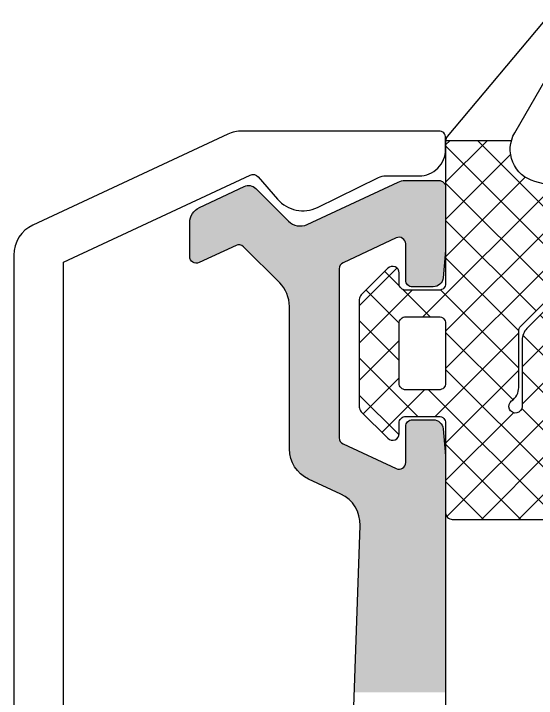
# Model space of a CAD drawing. Header units: millimetres. Extents: x 10785 to 11415, y 2273 to 2570.
# Drawn here: x 11219.63 to 11235.36, y 2352.46 to 2373.07 of the extents above; entities that cross this region are included whole.
import ezdxf

# ---------------------------------------------------------------- set-up
doc = ezdxf.new("R2010")
doc.units = ezdxf.units.MM
doc.layers.add('aksesuar', color=1, linetype='Continuous')
doc.layers.add('ALUMINIUM', color=30, linetype='Continuous')

msp = doc.modelspace()

# ---------------------------------------------------------------- hatches: boundary and pattern name
at = {"layer": 'aksesuar'}
h = msp.add_hatch(dxfattribs=at)
h.set_pattern_fill('ANSI37', color=35, scale=0.25, angle=90, style=0)
h.paths.add_polyline_path([(11231.433, 2361.746, -0.414214), (11231.233, 2361.946), (11231.233, 2363.746, -0.414214), (11231.433, 2363.946), (11232.433, 2363.946, -0.414214), (11232.633, 2363.746), (11232.633, 2361.946, -0.414214), (11232.433, 2361.746)], flags=16)
h.paths.add_polyline_path([(11235.985, 2367.839), (11235.318, 2368.018, -0.417841), (11234.614, 2369.255), (11232.634, 2369.255, 0.012135), (11232.633, 2369.245), (11232.633, 2364.946, -0.414214), (11232.433, 2364.746), (11231.433, 2364.746, -0.414214), (11231.233, 2364.946), (11231.233, 2365.263, 0.668179), (11230.892, 2365.405), (11230.092, 2364.605, 0.198912), (11230.033, 2364.463), (11230.033, 2361.229, 0.198912), (11230.092, 2361.088), (11230.892, 2360.288, 0.668179), (11231.233, 2360.429), (11231.233, 2360.746, -0.414214), (11231.433, 2360.946), (11232.433, 2360.946, -0.414214), (11232.633, 2360.746), (11232.633, 2358.046, 0.414214), (11232.833, 2357.846), (11235.933, 2357.846, 0.668179), (11236.075, 2358.188), (11235.692, 2358.571, -0.414214), (11235.692, 2358.853), (11236.075, 2359.236, 0.414214), (11236.075, 2359.519), (11235.671, 2359.923, -0.427607), (11235.677, 2360.212, 0.210768), (11236.133, 2361.246), (11236.133, 2364.163, 0.668179), (11235.792, 2364.305), (11235.08, 2363.593, 0.198912), (11234.933, 2363.239), (11234.933, 2361.246, -1.650385), (11234.619, 2361.41, 0.245393), (11234.833, 2361.821), (11234.833, 2363.518, -0.198912), (11234.892, 2363.659), (11236.075, 2364.842, 0.414214), (11236.075, 2365.125), (11235.692, 2365.508, -0.414214), (11235.692, 2365.791), (11236.075, 2366.173, 0.414214), (11236.075, 2366.456), (11235.692, 2366.839, -0.414214), (11235.692, 2367.122), (11236.075, 2367.505, 0.57735)])
h = msp.add_hatch(color=0, dxfattribs=at)
h.set_gradient(color1=(214, 214, 214), color2=(224, 224, 224), one_color=1, tint=0.88)
h.paths.add_polyline_path([(11227.931, 2359.966, 0.291473), (11228.508, 2359.06), (11229.48, 2358.607, -0.300966), (11230.056, 2357.665), (11229.881, 2352.637), (11232.631, 2352.637), (11232.631, 2359.737, 0.022669), (11232.63, 2359.755), (11232.556, 2360.573, 0.387902), (11232.257, 2360.846), (11231.631, 2360.846, 0.414214), (11231.431, 2360.646), (11231.431, 2359.555, -0.548619), (11231.146, 2359.374), (11229.546, 2360.12, -0.291473), (11229.431, 2360.302), (11229.431, 2365.391, -0.291473), (11229.546, 2365.572), (11231.146, 2366.318, -0.548619), (11231.431, 2366.137), (11231.431, 2365.046, 0.414214), (11231.631, 2364.846), (11232.257, 2364.846, 0.387902), (11232.556, 2365.119), (11232.63, 2365.937, 0.022669), (11232.631, 2365.955), (11232.631, 2367.846, 0.414214), (11232.431, 2368.046), (11231.413, 2368.046, 0.109518), (11231.202, 2367.999), (11228.467, 2366.724, -0.315299), (11227.902, 2366.824), (11226.917, 2367.808, 0.32129), (11226.573, 2367.865), (11225.22, 2367.234, 0.291473), (11224.931, 2366.781), (11224.931, 2365.759, 0.548619), (11225.215, 2365.577), (11226.324, 2366.094, -0.315299), (11226.55, 2366.054), (11227.638, 2364.966, -0.198912), (11227.931, 2364.259)])

# ---------------------------------------------------------------- linework, layer by layer
at = {"color": 254}
msp.add_lwpolyline([(11229.645, 2345.893), (11230.056, 2357.665, 0.300966), (11229.48, 2358.607), (11228.508, 2359.06, -0.291473), (11227.931, 2359.966), (11227.931, 2364.259, 0.198912), (11227.638, 2364.966), (11226.55, 2366.054, 0.315299), (11226.324, 2366.094), (11225.215, 2365.577, -0.548619), (11224.931, 2365.759), (11224.931, 2366.781, -0.291473), (11225.22, 2367.234), (11226.573, 2367.865, -0.32129), (11226.917, 2367.808), (11227.902, 2366.824, 0.315299), (11228.467, 2366.724), (11231.202, 2367.999, -0.109518), (11231.413, 2368.046), (11232.431, 2368.046, -0.414214), (11232.631, 2367.846), (11232.631, 2365.955, -0.022669), (11232.63, 2365.937), (11232.556, 2365.119, -0.387902), (11232.257, 2364.846), (11231.631, 2364.846, -0.414214), (11231.431, 2365.046), (11231.431, 2366.137, 0.548619), (11231.146, 2366.318), (11229.546, 2365.572, 0.291473), (11229.431, 2365.391), (11229.431, 2360.302, 0.291473), (11229.546, 2360.12), (11231.146, 2359.374, 0.548619), (11231.431, 2359.555), (11231.431, 2360.646, -0.414214), (11231.631, 2360.846), (11232.257, 2360.846, -0.387902), (11232.556, 2360.573), (11232.63, 2359.755, -0.022669), (11232.631, 2359.737), (11232.631, 2319.355, -0.022669)], format="xyb", dxfattribs=at)
at = {"layer": 'aksesuar', "color": 35}
msp.add_line((11232.634, 2369.255), (11234.614, 2369.255), dxfattribs=at)
at = {"layer": 'aksesuar', "color": 35, "flags": 128}
for points in [[(11235.78, 2373.068), (11232.68, 2369.374, 0.176327), (11232.633, 2369.245), (11232.633, 2364.946, -0.414214), (11232.433, 2364.746), (11231.433, 2364.746, -0.414214), (11231.233, 2364.946), (11231.233, 2365.263, 0.668179), (11230.892, 2365.405), (11230.092, 2364.605, 0.198912), (11230.033, 2364.463), (11230.033, 2361.229, 0.198912), (11230.092, 2361.088), (11230.892, 2360.288, 0.668179), (11231.233, 2360.429), (11231.233, 2360.746, -0.414214), (11231.433, 2360.946), (11232.433, 2360.946, -0.414214), (11232.633, 2360.746), (11232.633, 2358.046, 0.414214), (11232.833, 2357.846), (11235.933, 2357.846, 0.668179)], [(11235.985, 2367.839), (11235.318, 2368.018, -0.493145), (11234.711, 2369.484), (11236.107, 2371.901, 0.131652)], [(11235.792, 2364.305), (11235.08, 2363.593, 0.198912), (11234.933, 2363.239), (11234.933, 2361.246, -1.650385), (11234.619, 2361.41, 0.245393), (11234.833, 2361.821), (11234.833, 2363.518, -0.198912), (11234.892, 2363.659), (11236.075, 2364.842, 0.414214)]]:
    msp.add_lwpolyline(points, format="xyb", dxfattribs=at)
msp.add_lwpolyline([(11231.433, 2361.746, -0.414214), (11231.233, 2361.946), (11231.233, 2363.746, -0.414214), (11231.433, 2363.946), (11232.433, 2363.946, -0.414214), (11232.633, 2363.746), (11232.633, 2361.946, -0.414214), (11232.433, 2361.746)], format="xyb", close=True, dxfattribs=at)
at = {"layer": 'ALUMINIUM', "color": 254}
msp.add_lwpolyline([(11221.133, 2311.036), (11221.133, 2365.591), (11226.752, 2368.211, -0.334595), (11226.987, 2368.161), (11227.577, 2367.482, 0.340847), (11228.774, 2367.239), (11230.613, 2368.136, -0.113936), (11230.832, 2368.186), (11231.833, 2368.186, 0.414214), (11232.633, 2368.986), (11232.633, 2369.336, 0.414214), (11232.433, 2369.536), (11226.503, 2369.536, 0.109518), (11226.08, 2369.443), (11220.211, 2366.705, 0.291473), (11219.633, 2365.799), (11219.633, 2308.736, 0.414214)], format="xyb", dxfattribs=at)

doc.saveas('drawing.dxf')
